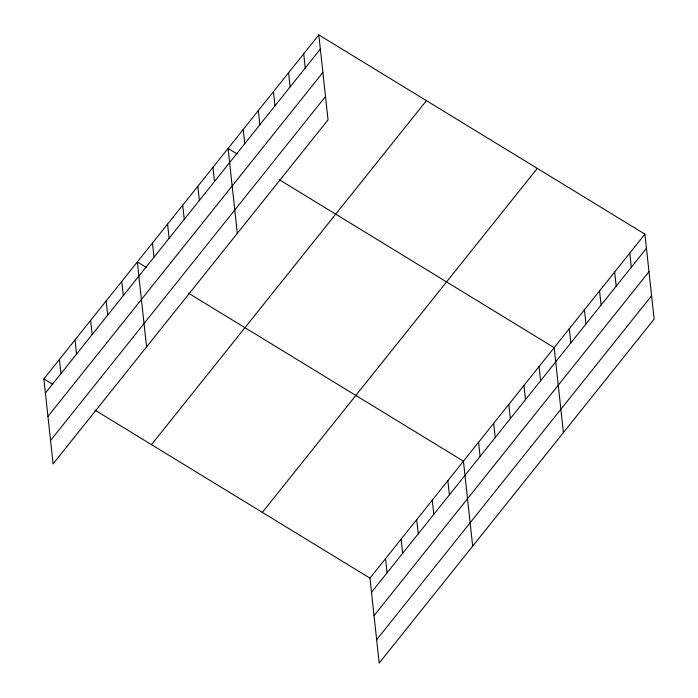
<?xml version="1.0" encoding="UTF-8"?>
<svg xmlns="http://www.w3.org/2000/svg" width="698" height="698" viewBox="0 0 698 698"><rect width="100%" height="100%" fill="white"/><g stroke="black" fill="none" stroke-linecap="round" stroke-linejoin="round"><path stroke-width="1.05" d="M318.812 34.9L328.043 119.864L53.092 463.856L43.861 378.892L318.812 34.9L644.908 234.144L654.139 319.108L379.189 663.1L369.957 578.136L644.908 234.144M45.396 393.061L320.356 49.069M47.935 416.427L322.895 72.435M50.553 440.49L325.504 96.499M151.475 444.643L426.426 100.652M262.343 512.384L537.303 168.393M371.493 592.314L646.453 248.314M374.032 615.671L648.992 271.679M376.65 639.743L651.6 295.743M237.05 153.9L228.08 148.421L237.311 233.376M279.191 179.648L554.177 347.665L563.408 432.62M146.31 267.413L137.34 261.933L146.571 346.897M188.46 293.169L463.437 461.177L472.668 546.141M43.861 378.892L52.83 384.371M94.972 410.127L369.957 578.136M629.788 253.069L631.324 267.238M614.668 271.984L616.203 286.154M599.547 290.9L601.083 305.078M584.418 309.825L585.962 323.994M569.298 328.741L570.842 342.919M539.057 366.581L540.592 380.759M523.928 385.505L525.472 399.675M508.807 404.421L510.351 418.591M493.687 423.346L495.222 437.515M478.566 442.262L480.102 456.431M447.863 480.678L449.399 494.847M432.28 500.169L433.816 514.339M416.697 519.661L418.242 533.83M401.114 539.153L402.659 553.322M385.54 558.644L387.076 572.814M303.691 53.816L305.235 67.994M288.571 72.74L290.106 86.91M273.45 91.656L274.986 105.834M258.321 110.581L259.865 124.75M243.201 129.496L244.745 143.666M212.96 167.337L214.495 181.506M197.831 186.261L199.375 200.431M182.71 205.177L184.255 219.347M167.59 224.093L169.125 238.271M152.469 243.017L154.005 257.187M121.766 281.425L123.302 295.603M106.183 300.925L107.719 315.095M90.6 320.417L92.145 334.586M75.018 339.909L76.562 354.078M59.443 359.4L60.979 373.57"/></g></svg>
